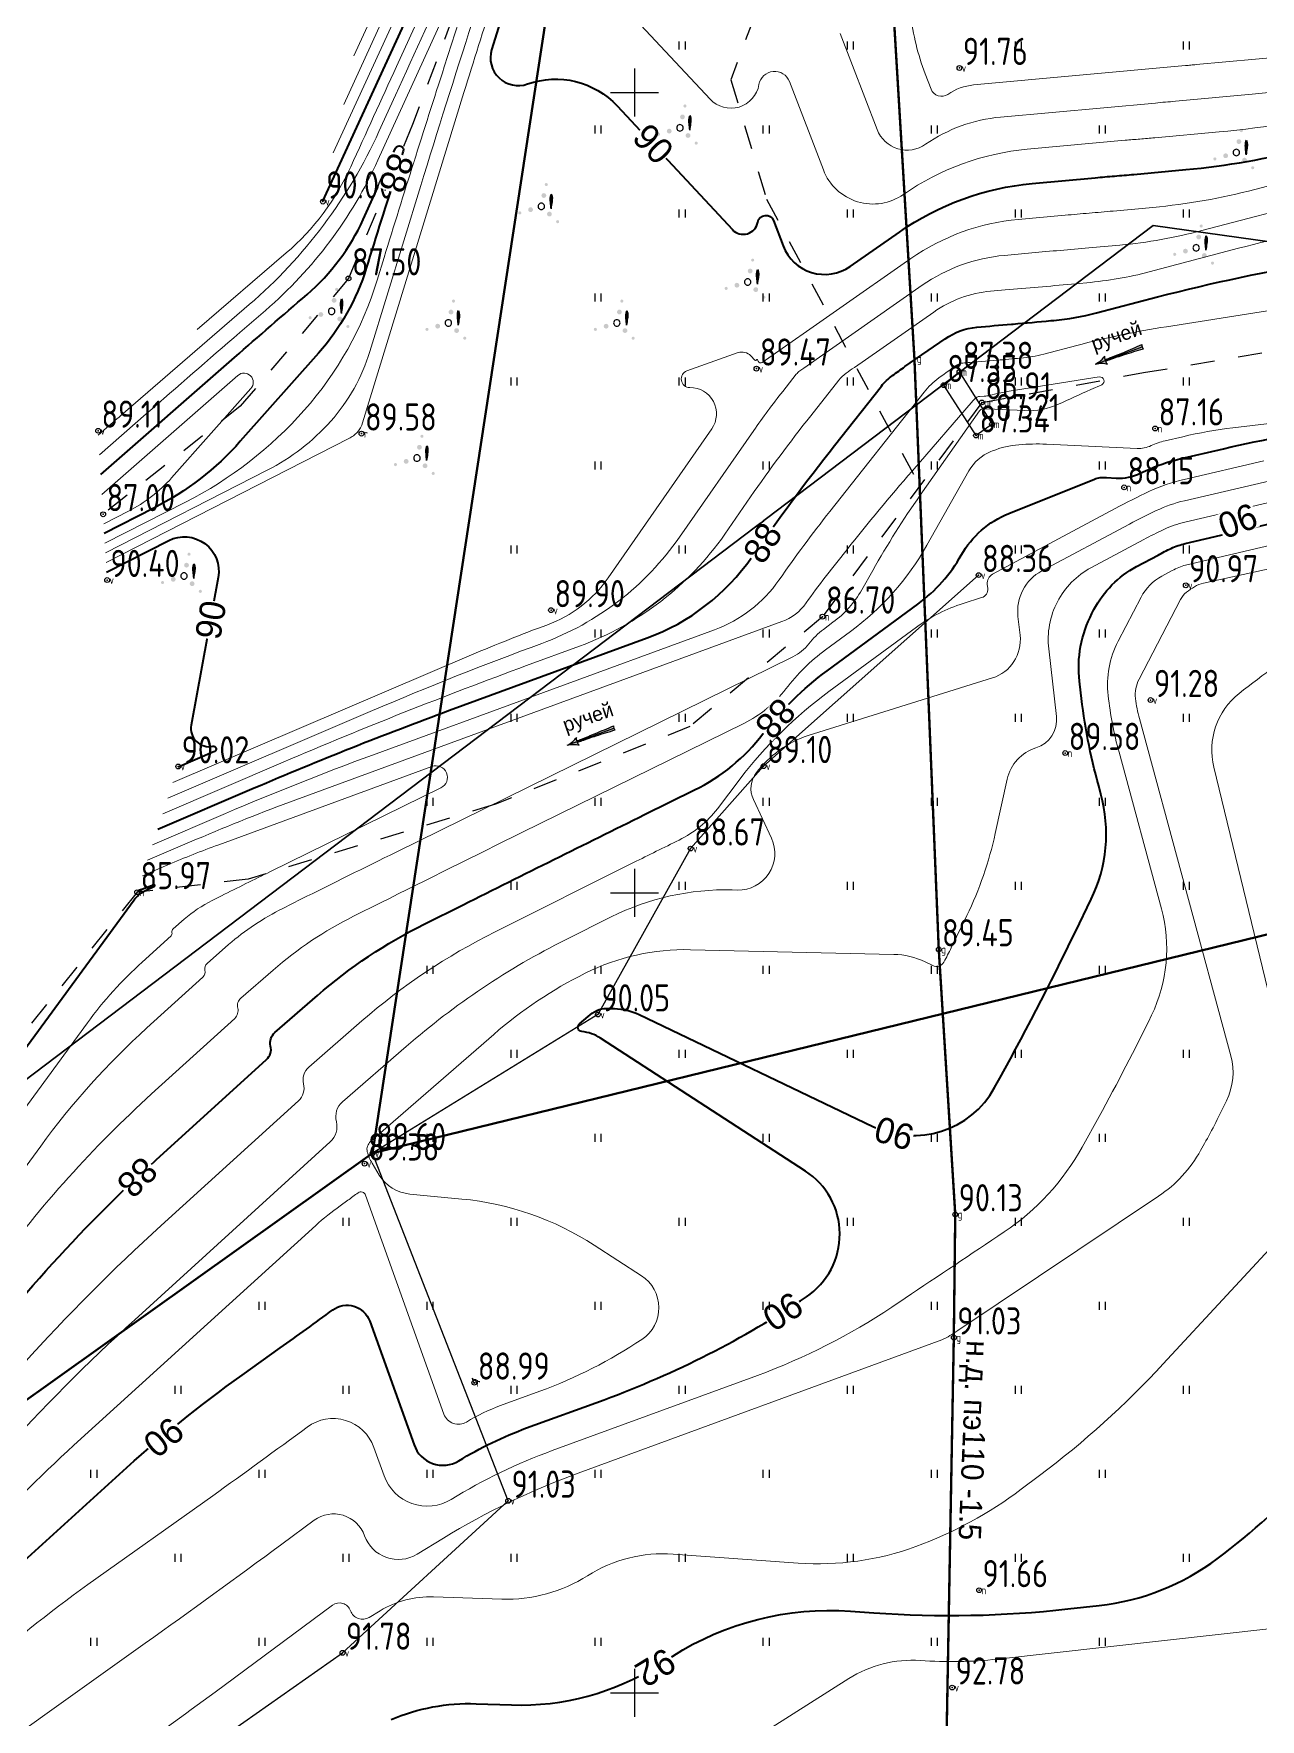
# Model space of a CAD drawing. Header units: metres. Extents: x 2284092 to 2335310, y 454860 to 483236.
# Drawn here: x 2285062.5 to 2285139.1, y 455548.3 to 455653.7 of the extents above; entities that cross this region are included whole.
import ezdxf

# ---------------------------------------------------------------- set-up
doc = ezdxf.new("R2010")
doc.units = ezdxf.units.M
doc.header["$PDMODE"] = 32
doc.header["$PDSIZE"] = 0.3
doc.linetypes.add('ЛИНИЯ_1.5-1.5', pattern=[3, 1.5, -1.5])
for name, color, linetype in [('-_линия', 7, 'Continuous'), ('0 @ 0.5', 7, 'Continuous'), ('b', 7, 'Continuous'), ('Eg.14_Ограждения', 7, 'Continuous'), ('Eg.14_Ограждения1', 7, 'Continuous'), ('INHABITED', 14, 'Continuous'), ('m', 7, 'Continuous'), ('MUNICIPAL', 14, 'Continuous'), ('P', 94, 'Continuous'), ('T', 7, 'Continuous'), ('КОД', 7, 'Continuous'), ('ТОЧКИ_линия', 7, 'Continuous')]:
    doc.layers.add(name, color=color, linetype=linetype)
doc.styles.add('pragmai.shx2', font='pragmai.shx', dxfattribs={"height": 1.6})
doc.styles.get("Standard").update_dxf_attribs({"font": 'eskdu.shx'})
doc.styles.add('БСАМ курсив малоконтрасный (Бм-431)', font='bm431.ttf')
doc.styles.add('Рубленый (Р-131)', font='p131.ttf')
doc.linetypes.add('Газопр', pattern='A,5,-1,["Г",БСАМ курсив малоконтрасный (Бм-431),S=2,R=0,X=-1,Y=-1],-1,10,-2,10,-2,5', length=36)
doc.linetypes.add('КОНТУР', pattern='A,0,-0.5,[133,ltypeshp.shx,S=0.05,R=0,X=-0.5,Y=0],-0.5', length=1)
doc.linetypes.add('ЛИНИЯ_СВЯЗИ', pattern='A,4.5,[133,ltypeshp.shx,S=0.2,R=0,X=-0.2,Y=0],1e-05,[133,ltypeshp.shx,S=0.15,R=0,X=-0.15,Y=0],1e-05,[133,ltypeshp.shx,S=0.1,R=0,X=-0.1,Y=0],1e-05,[133,ltypeshp.shx,S=0.05,R=0,X=-0.05,Y=0],4.5,-2', length=11.00003)

# ---------------------------------------------------------------- blocks, each defined once
blk = doc.blocks.new('Крест сетки')
at = {"color": 72, "linetype": 'Continuous'}
for p, q in [((0, 3), (0, -3)), ((-3, 0), (3, 0))]:
    blk.add_line(p, q, dxfattribs=at)
blk = doc.blocks.new('Штриховка Луговая растительность')
at = {"color": 3, "linetype": 'Continuous'}
for p, q in [((-0.4, 1), (-0.4, 0)), ((0.4, 0), (0.4, 1))]:
    blk.add_line(p, q, dxfattribs=at)
blk = doc.blocks.new('Направление течения')
at = {"linetype": 'Continuous'}
h = blk.add_hatch(color=0, dxfattribs=at)
edge = h.paths.add_edge_path()
edge.add_arc((-0.03, 2.33), 1.04, 241.8876, 266.7395)
edge.add_spline(control_points=[(-0.09, 1.3), (-0.09, 1.51), (-0.11, 2.34), (-0.14, 4.01), (-0.23, 5.45), (-0.28, 6.27)], knot_values=[0, 0, 0, 0, 0.625751, 2.516384, 4.981065, 4.981065, 4.981065, 4.981065], degree=3, periodic=0)
edge.add_arc((-0.05, 6.62), 0.414, 235.3367, 276.6842)
edge.add_arc((0.05, 6.62), 0.414, 263.3158, 304.6633)
edge.add_spline(control_points=[(0.28, 6.27), (0.23, 5.45), (0.14, 4.01), (0.11, 2.34), (0.09, 1.51), (0.09, 1.3)], knot_values=[0, 0, 0, 0, 2.464681, 4.355314, 4.981065, 4.981065, 4.981065, 4.981065], degree=3, periodic=0)
edge.add_arc((0.03, 2.33), 1.04, 273.2605, 298.1124)
edge.add_spline(control_points=[(0.52, 1.42), (0.39, 1.22), (0.12, 0.79), (0.04, 0.28), (0, 0)], knot_values=[0, 0, 0, 0, 0.685038, 1.525237, 1.525237, 1.525237, 1.525237], degree=3, periodic=0)
edge.add_spline(control_points=[(0, 0), (-0.04, 0.28), (-0.12, 0.79), (-0.39, 1.22), (-0.52, 1.42)], knot_values=[0, 0, 0, 0, 0.840199, 1.525237, 1.525237, 1.525237, 1.525237], degree=3, periodic=0)
at = {"color": 0, "linetype": 'Continuous'}
blk.add_line((0, 0), (0, 6.2), dxfattribs=at)
for centre, radius, start, end in [((-0.05, 6.62), 0.414, 235.3367, 276.6842), ((0.05, 6.62), 0.414, 263.3158, 304.6633), ((-0.03, 2.33), 1.04, 241.8876, 266.7395), ((0.03, 2.33), 1.04, 273.2605, 298.1124)]:
    blk.add_arc(centre, radius, start, end, dxfattribs=at)
for points in [[(-0.09, 1.3), (-0.1, 1.92), (-0.15, 3.81), (-0.28, 6.27)], [(0.09, 1.3), (0.1, 1.92), (0.15, 3.81), (0.28, 6.27)], [(0, 0), (-0.19, 0.82), (-0.52, 1.42)], [(0, 0), (0.19, 0.82), (0.52, 1.42)]]:
    blk.add_spline(points, degree=3, dxfattribs=at)
blk = doc.blocks.new('Штриховка Кустарник Колючий')
at = {"linetype": 'Continuous'}
h = blk.add_hatch(color=3, dxfattribs=at)
edge = h.paths.add_edge_path()
edge.add_arc((2.04, -1.91), 0.2, 0, 360)
edge = h.paths.add_edge_path()
edge.add_arc((0.63, 2.73), 0.2, 0, 360)
edge = h.paths.add_edge_path()
edge.add_arc((-2.68, -0.81), 0.2, 0, 360)
h = blk.add_hatch(color=3, dxfattribs=at)
edge = h.paths.add_edge_path()
edge.add_arc((0.32, 1.36), 0.3, 0, 360)
edge = h.paths.add_edge_path()
edge.add_arc((-1.34, -0.41), 0.3, 0, 360)
edge = h.paths.add_edge_path()
edge.add_arc((1.02, -0.96), 0.3, 0, 360)
h = blk.add_hatch(color=3, dxfattribs=at)
edge = h.paths.add_edge_path()
edge.add_spline(control_points=[(1.22, -0.29), (1.26, 0), (1.33, 0.52), (1.43, 1.02), (1.25, 1.71), (1.1, 1.01), (1.14, 0.52), (1.19, 0), (1.22, -0.29)], knot_values=[0, 0, 0, 0, 0.838296, 1.522181, 1.855336, 2.184891, 2.879704, 3.701437, 3.701437, 3.701437, 3.701437], degree=3, periodic=0)
at = {"color": 3, "linetype": 'Continuous', "flags": 128}
blk.add_lwpolyline([(0.4, 0), (0.39, 0.1), (0.35, 0.2), (0.28, 0.28), (0.2, 0.35), (0.1, 0.39), (0, 0.4), (-0.1, 0.39), (-0.2, 0.35), (-0.28, 0.28), (-0.35, 0.2), (-0.39, 0.1), (-0.4, 0), (-0.39, -0.1), (-0.35, -0.2), (-0.28, -0.28), (-0.2, -0.35), (-0.1, -0.39), (0, -0.4), (0.1, -0.39), (0.2, -0.35), (0.28, -0.28), (0.35, -0.2), (0.39, -0.1)], close=True, dxfattribs=at)
at = {"color": 3, "linetype": 'Continuous'}
blk.add_spline([(1.22, -0.29), (1.34, 0.54), (1.36, 1.22), (1.25, 1.54), (1.15, 1.22), (1.14, 0.53), (1.22, -0.29)], degree=3, dxfattribs=at)

msp = doc.modelspace()

# ---------------------------------------------------------------- linework, layer by layer
at = {"color": 4, "linetype": 'Газопр', "const_width": 0.15}
msp.add_lwpolyline([(2285112.37, 455770.83), (2285123.6, 455754.86), (2285111.27, 455736.41), (2285117.48, 455633.37), (2285119, 455596.46), (2285120.03, 455579.9), (2285119.94, 455572.2), (2285119.43, 455544.03), (2285098.8, 455400.62), (2285081.4, 455284.49), (2285093.94, 455130.72)], dxfattribs=at)
at = {"color": 5, "linetype": 'ЛИНИЯ_1.5-1.5'}
for points, elevation in [([(2285138.71, 455682.49), (2285119.37, 455665.71), (2285108.51, 455657.51), (2285106.01, 455650.81), (2285108.24, 455643.35), (2285117.81, 455625.42)], 92.1), ([(2285121.69, 455630.64), (2285131.78, 455632.5), (2285153.41, 455636.12), (2285185.63, 455642.26), (2285198.36, 455645.58)], 86.91), ([(2285121.69, 455630.64), (2285111.74, 455617.25), (2285103.46, 455610.39), (2285091.31, 455605.53), (2285075.86, 455600.85), (2285068.92, 455600.03)], 86.91), ([(2285068.92, 455600.03), (2285029.47, 455551.08), (2284954.95, 455504.96)], 85.97)]:
    msp.add_lwpolyline(points, dxfattribs=dict(at, elevation=elevation))
at = {"linetype": 'ЛИНИЯ_1.5-1.5', "elevation": 88.4}
msp.add_lwpolyline([(2285090.75, 455660.35), (2285086.13, 455648.01), (2285082.13, 455638.39), (2285075.37, 455630.4), (2285066.42, 455623.36)], dxfattribs=at)
at = {"linetype": 'Continuous', "elevation": 87.38}
msp.add_lwpolyline([(2285120.29, 455632.54), (2285122.33, 455629.28), (2285121.33, 455628.57), (2285119.31, 455631.72)], close=True, dxfattribs=at)
at = {"linetype": 'Continuous'}
for points, elevation in [([(2285121.49, 455619.85), (2285108.06, 455607.91), (2285103.5, 455602.76), (2285097.71, 455592.39), (2285083.63, 455583.72)], 88.36), ([(2284978.89, 455500.1), (2284999.53, 455523.73), (2285024, 455521.68), (2285042.22, 455526.41), (2285054.11, 455543.05), (2285069.42, 455543.83), (2285081.75, 455552.5), (2285092.1, 455562), (2285083.63, 455583.72)], 88.75)]:
    msp.add_lwpolyline(points, dxfattribs=dict(at, elevation=elevation))
at = {"layer": 'Eg.14_Ограждения', "color": 42, "linetype": 'Continuous', "lineweight": 15, "ltscale": 0.5, "flags": 128}
for points, elevation in [([(2285121.01, 455530.83, 0), (2285131.18, 455533.9)], 93), ([(2285137.69, 455396.96, 0), (2285133.53, 455400.65)], 93), ([(2285183.34, 455357.59, 0), (2285178.64, 455362.17)], 93), ([(2285161.37, 455354.79, 0), (2285167.02, 455348.34)], 92.5), ([(2285181.37, 455628.72, 0), (2285184.82, 455627.52)], 89.5), ([(2285184.61, 455540.72), (2285191.86, 455549.83, 0.060611), (2285193.54, 455552.54), (2285193.54, 455552.54, 0.039572), (2285194.64, 455555.55), (2285196.73, 455563.03, 0.214094), (2285196.61, 455563.85), (2285196.61, 455563.85, -0.0986), (2285196.28, 455564.67), (2285195.9, 455566.79, -0.073858), (2285195.74, 455571.94), (2285196.53, 455578.65, 0.141342), (2285196, 455581.86), (2285196, 455581.86, -0.105366), (2285195.23, 455585.09), (2285195.22, 455585.45, 0), (2285195.12, 455589.56), (2285195.06, 455591.78, -0.129831), (2285196.97, 455599.82), (2285199, 455603.61, -0.000001), (2285200.8, 455606.98)], 96.5), ([(2285200.41, 455593.05, -0.000001), (2285200.38, 455594.13)], 97), ([(2285082.47, 455652.29), (2285088.39, 455665.21, -0.560735)], 91.5), ([(2285081.83, 455649.26), (2285088.38, 455663.58, -0.560735)], 91), ([(2285066.5, 455628.6), (2285067.02, 455629.06, -0.001881), (2285068.05, 455629.95), (2285075.93, 455636.75, 0.108553), (2285084.03, 455647.57), (2285085.06, 455649.84, -0.000742), (2285088.73, 455657.89), (2285090.09, 455660.87, -0.560735), (2285091.27, 455661.01), (2285091.74, 455660.42, -0.342481), (2285091.74, 455659.8), (2285091.74, 455659.8, 0.08508), (2285091.38, 455659.12), (2285089.86, 455654.4, 0.003589), (2285086.64, 455644.19), (2285083.46, 455633.82, -0.1073), (2285081.02, 455629.47), (2285081.02, 455629.47, -0.093513), (2285077.05, 455626.4), (2285066.94, 455621.24)], 89), ([(2285072.68, 455635.19), (2285078.24, 455639.98, 0.108553), (2285082.27, 455645.37), (2285082.27, 455645.37, -0.000742), (2285085.13, 455651.64), (2285089.55, 455661.3, -0.560735), (2285091.71, 455661.56), (2285092.56, 455660.49, -0.34248), (2285092.56, 455659.36), (2285092.56, 455659.36, 0.085078), (2285091.91, 455658.11), (2285091.19, 455655.86, 0.003589), (2285089.34, 455650.01), (2285083.01, 455629.37, -0.107301), (2285082.68, 455628.79), (2285082.68, 455628.79, -0.093511), (2285082.15, 455628.38), (2285066.98, 455620.63)], 89.5), ([(2285066.58, 455627.37), (2285069.49, 455629.92, -0.001883), (2285075.33, 455635), (2285076.94, 455636.39, 0.108553), (2285083.97, 455645.78), (2285089.76, 455658.52, -0.000741), (2285090.4, 455659.92), (2285090.63, 455660.44, -0.560742), (2285090.84, 455660.46), (2285090.92, 455660.36, -0.342483), (2285090.92, 455660.25), (2285090.92, 455660.25, 0.085086), (2285090.86, 455660.13), (2285088.11, 455651.61, 0.003589), (2285084.35, 455639.69), (2285083.92, 455638.28, -0.1073), (2285079.36, 455630.15), (2285079.36, 455630.15, -0.093513), (2285071.95, 455624.41), (2285066.91, 455621.84)], 88.5), ([(2285172.53, 455656.22), (2285145.33, 455649.09, -0.041416), (2285136.51, 455647.54), (2285132.49, 455647.18, -0.002168), (2285131.57, 455647.1), (2285131.57, 455647.1, 0.002195), (2285130.65, 455647.02), (2285124.53, 455646.46, 0.130336), (2285116.8, 455643.64), (2285116.8, 455643.64, -0.48731), (2285111.79, 455645.17), (2285109.67, 455650.69, 0.761855), (2285107.77, 455650.51), (2285107.77, 455650.51, -0.620202), (2285104.71, 455649.59), (2285097.9, 455656.9, 0.075322)], 90.5), ([(2285112.85, 455653.7), (2285115.15, 455647.69, 0.48731), (2285118.18, 455646.77), (2285118.18, 455646.77, -0.130335), (2285122.85, 455648.47), (2285132.53, 455649.35, -0.002195), (2285133.16, 455649.41), (2285133.16, 455649.41, 0.002169), (2285133.79, 455649.46), (2285138.57, 455649.9, 0.041415), (2285148.63, 455651.66), (2285163.72, 455655.62, 0.096614)], 91), ([(2285117.25, 455654.89, 0.064204), (2285118.15, 455651.18), (2285118.52, 455650.22, 0.48731), (2285119.57, 455649.89), (2285119.57, 455649.89, -0.130335), (2285121.18, 455650.48), (2285134.41, 455651.69, -0.002193), (2285134.75, 455651.72), (2285134.75, 455651.72, 0.002166), (2285135.08, 455651.75), (2285140.64, 455652.26, 0.041416), (2285151.92, 455654.24)], 91.5), ([(2285070.85, 455605.91), (2285083.62, 455611.38, -0.013177), (2285094.2, 455615.58), (2285094.2, 455615.58, 0.154106), (2285102.8, 455622.22), (2285107.44, 455628.88, -0.015091), (2285109.25, 455631.33), (2285110.1, 455632.4, -0.069399), (2285110.32, 455632.61), (2285110.32, 455632.61, -0.004043), (2285110.57, 455632.79), (2285117.97, 455637.96, -0.130335), (2285123.1, 455639.83), (2285125.02, 455640.01, -0.002194), (2285126.81, 455640.16), (2285126.81, 455640.16, 0.002167), (2285128.6, 455640.32), (2285130.31, 455640.47, 0.041416), (2285135.44, 455641.38), (2285142.78, 455643.3, -0.024859), (2285162.71, 455647.48), (2285179.6, 455650.15, -0.046118), (2285188.12, 455650.71), (2285192.41, 455650.59)], 89), ([(2285070.53, 455604.94), (2285078.05, 455608.16, -0.013177), (2285093.25, 455614.19), (2285096.56, 455615.41, 0.154106), (2285105.63, 455622.4), (2285107.25, 455624.74, -0.015091), (2285111, 455629.81), (2285112.76, 455632.03, -0.069407), (2285113.21, 455632.47), (2285113.21, 455632.47, -0.004034), (2285113.73, 455632.83), (2285118.69, 455636.29, -0.130335), (2285122.24, 455637.59), (2285123.15, 455637.67, -0.002194), (2285125.22, 455637.85), (2285125.22, 455637.85, 0.002167), (2285127.3, 455638.03), (2285128.24, 455638.12, 0.041417), (2285132.15, 455638.8), (2285137.72, 455640.27, -0.024859), (2285152.88, 455643.44), (2285184.61, 455648.47, -0.046118), (2285190.11, 455648.83), (2285192.88, 455648.75)], 88.5), ([(2285071.16, 455606.88), (2285089.82, 455614.86, -0.013178), (2285094.52, 455616.73), (2285094.52, 455616.73, 0.154107), (2285098.35, 455619.68), (2285104.82, 455628.99, 0.609528), (2285103.45, 455631.57), (2285103.45, 455631.57, -0.847073), (2285103.27, 455632.61), (2285106.47, 455633.75, -0.299028), (2285107.26, 455633.55), (2285107.52, 455633.28, 0.620205), (2285107.61, 455633.31), (2285107.61, 455633.31, -0.761856), (2285107.67, 455633.31), (2285107.71, 455633.22, 0.48731), (2285107.97, 455633.14), (2285117.26, 455639.63, -0.130336), (2285123.97, 455642.08), (2285126.9, 455642.34, -0.002195), (2285128.4, 455642.47), (2285128.4, 455642.47, 0.002169), (2285129.9, 455642.6), (2285132.38, 455642.83, 0.041416), (2285138.74, 455643.95), (2285150.13, 455646.94, -0.024859)], 89.5), ([(2285171.6, 455641.45), (2285133.22, 455635.37, 0.024859), (2285127.62, 455634.2), (2285125.56, 455633.66, -0.041415), (2285124.11, 455633.41), (2285124.11, 455633.41, -0.002167), (2285122.65, 455633.28), (2285120.94, 455633.14, 0.002186), (2285120.5, 455633.1), (2285120.5, 455633.1, 0.130345), (2285120.11, 455632.96), (2285119.91, 455632.82, 0.004035), (2285119.16, 455632.28), (2285119.01, 455632.17, 0.069405), (2285118.09, 455631.29), (2285112.2, 455623.83, 0.015091), (2285109.02, 455619.54), (2285109.02, 455619.54, -0.154107), (2285104.99, 455616.43), (2285083.63, 455608.6, 0.013177), (2285074.44, 455604.95), (2285069.89, 455603)], 87.5), ([(2285040.18, 455553.15), (2285062.9, 455584.17, -0.050215), (2285069.53, 455591.55), (2285073.03, 455594.73, 0.276772), (2285073.16, 455595.16), (2285073.16, 455595.16, -0.282655), (2285073.29, 455595.58), (2285074.64, 455596.76, -0.063215), (2285078.03, 455599.02), (2285079.16, 455599.59, -0.001573), (2285085.11, 455602.54), (2285109.89, 455614.74, 0.115768), (2285110.88, 455615.55), (2285110.88, 455615.55, -0.070968), (2285111.81, 455616.46), (2285112.39, 455616.9, 0.105992), (2285114.19, 455618.93), (2285114.88, 455620.14, -0.024618), (2285117.84, 455624.84), (2285121.54, 455630.12, -0.217394), (2285121.75, 455630.24), (2285121.75, 455630.24, -0.03815), (2285122, 455630.24), (2285124.37, 455630.13, 0.118857), (2285126.48, 455630.53), (2285126.48, 455630.53, 0.001273), (2285128.49, 455631.44), (2285129.18, 455631.75, 0.872742), (2285129.03, 455632.23), (2285123.39, 455631.34, 0.024859), (2285122.56, 455631.17), (2285122.26, 455631.09, -0.041413), (2285122.05, 455631.05), (2285122.05, 455631.05, -0.002171), (2285121.83, 455631.03), (2285121.55, 455631.01, 0.129337), (2285121.33, 455630.93), (2285121.33, 455630.93, 0.065368), (2285121.14, 455630.76), (2285117.33, 455626.35, 0.011232), (2285113.27, 455621.44), (2285111.91, 455619.72, 0.01509), (2285110.72, 455618.11), (2285110.72, 455618.11, -0.154106), (2285109.2, 455616.94), (2285078.83, 455605.8, 0.013177), (2285072.64, 455603.34), (2285069.58, 455602.03)], 87), ([(2285066.72, 455624.89), (2285075.22, 455632.33, -0.938966), (2285076.03, 455631.51), (2285071.08, 455625.93, -0.093513), (2285068.38, 455623.84), (2285066.84, 455623.05)], 87.5), ([(2285059.98, 455576.48, -0.050215), (2285069.83, 455587.43), (2285075.02, 455592.15, 0.276774), (2285075.21, 455592.79), (2285075.21, 455592.79, -0.282657), (2285075.41, 455593.42), (2285077.42, 455595.17, -0.063216), (2285082.44, 455598.53), (2285084.13, 455599.37, -0.001572), (2285092.96, 455603.76), (2285106.82, 455610.58, 0.115769), (2285109.45, 455612.74), (2285109.45, 455612.74, -0.070969), (2285111.92, 455615.17), (2285113.48, 455616.32, 0.105992), (2285118.26, 455621.71), (2285120.88, 455626.36, -0.170648), (2285122.26, 455627.57), (2285122.36, 455627.61, -0.075454), (2285124.01, 455628), (2285124.01, 455628, -0.031697), (2285125.72, 455628.03), (2285131.39, 455627.76, 0.122382), (2285132.27, 455627.94), (2285132.27, 455627.94, -0.052673), (2285133.14, 455628.24), (2285134.24, 455628.5, -0.02794), (2285137.37, 455629.05), (2285156.13, 455631.28, 0.076441)], 87.5), ([(2285054.13, 455561.09, -0.050215), (2285070.42, 455579.2), (2285079, 455587, 0.276772), (2285079.32, 455588.05), (2285079.32, 455588.05, -0.282655), (2285079.65, 455589.1), (2285082.96, 455591.99, -0.063216), (2285091.28, 455597.55), (2285099.93, 455601.88, -0.001573), (2285102.78, 455603.29), (2285102.78, 455603.29, 0.11577), (2285105.17, 455605.25), (2285106.59, 455607.12, -0.07097), (2285112.14, 455612.57), (2285117.6, 455616.59, -0.083098), (2285120.53, 455618.08), (2285121.68, 455618.44, 0.359784), (2285122.06, 455619.02), (2285122.03, 455619.28, -0.149562), (2285122.1, 455619.64), (2285122.1, 455619.64, -0.151016), (2285122.36, 455619.9), (2285130.03, 455624.01, -0.012752), (2285132.13, 455625.07), (2285132.13, 455625.07, -0.052676), (2285134.33, 455625.83), (2285139.31, 455627, -0.02794)], 88.5), ([(2285058.76, 455551.05, -0.029702), (2285065.85, 455556.76), (2285073.65, 455562.32, 0.004309), (2285079.55, 455566.61), (2285079.55, 455566.61, -0.502938), (2285083.71, 455565.34), (2285084.35, 455563.57, 0.475745), (2285088.54, 455562.09), (2285088.54, 455562.09, -0.049399), (2285094.86, 455565.14), (2285107.68, 455569.84, 0.059732), (2285116.06, 455574.1), (2285116.91, 455574.67, -0.000106), (2285123.08, 455578.8), (2285123.08, 455578.8, 0.119624), (2285127.96, 455584.11), (2285129.01, 455586.01, 0.013615), (2285132.29, 455592.34), (2285132.29, 455592.34, 0.180826), (2285132.91, 455599), (2285130.26, 455608.78, -0.037753), (2285129.58, 455612.32), (2285129.58, 455612.32, -0.149562), (2285130.21, 455615.72), (2285131.64, 455618.47, -0.151016), (2285132.93, 455619.78), (2285133.58, 455620.13, -0.012752), (2285133.99, 455620.33), (2285133.99, 455620.33, -0.052677), (2285134.41, 455620.48), (2285163.28, 455627.24, -0.02794)], 90.5), ([(2285052.76, 455555.51, -0.050215), (2285068.77, 455573.31), (2285080.99, 455584.43, 0.276773), (2285081.37, 455585.69), (2285081.37, 455585.69, -0.282655), (2285081.76, 455586.94), (2285085.74, 455590.4, -0.063216), (2285095.69, 455597.06), (2285098.54, 455598.49, -0.122361), (2285106.1, 455600.18), (2285106.43, 455600.17, 0.555458), (2285108.55, 455603.4), (2285107.42, 455605.82, -0.278464), (2285107.61, 455607.51), (2285107.61, 455607.51, -0.07097), (2285109.01, 455608.88), (2285109.04, 455608.9, -0.083099), (2285110.84, 455609.82), (2285122.35, 455613.42, 0.359784), (2285124.08, 455616.09), (2285123.95, 455617.26, -0.149561), (2285124.25, 455618.91), (2285124.25, 455618.91, -0.151017), (2285125.43, 455620.11), (2285130.92, 455623.04, -0.012751), (2285132.59, 455623.88), (2285132.59, 455623.88, -0.052678), (2285134.35, 455624.5), (2285141.85, 455626.25, -0.02794)], 89), ([(2285053.11, 455552.28, -0.050215), (2285064.98, 455565.47), (2285080.08, 455579.21, -0.029701), (2285081.61, 455580.44), (2285082.08, 455580.78, 0.004306), (2285082.73, 455581.25), (2285082.73, 455581.25, -0.502935), (2285083.19, 455581.11), (2285088.09, 455567.42, 0.475745), (2285089.5, 455566.92), (2285089.5, 455566.92, -0.0494), (2285091.63, 455567.95), (2285094.08, 455568.85, 0.059732), (2285100.46, 455572.09), (2285100.46, 455572.09, 0.538629), (2285100.43, 455576.06), (2285097.48, 455577.97, 0.120478), (2285089.2, 455580.86), (2285085.96, 455581.17, -0.235668), (2285084.05, 455582.36), (2285083.61, 455583.09, -0.075636), (2285083.3, 455583.81), (2285083.3, 455583.81, -0.282653), (2285083.51, 455584.45), (2285091.2, 455591.15, -0.063216), (2285096.92, 455594.97), (2285096.92, 455594.97, -0.122362), (2285103.49, 455596.44), (2285116.19, 455596.15, -0.10628), (2285118.15, 455595.68), (2285118.62, 455595.45, 0.397277), (2285119.32, 455595.67), (2285119.32, 455595.67, 0.013615), (2285119.78, 455596.56), (2285120.75, 455598.57, 0.058296), (2285122.53, 455603.7), (2285123.28, 455607.1, -0.268634), (2285125.07, 455609.05), (2285125.07, 455609.05, 0.359785), (2285126.35, 455611.02), (2285125.87, 455615.24, -0.149562), (2285126.41, 455618.18), (2285126.41, 455618.18, -0.151015), (2285128.51, 455620.31), (2285131.81, 455622.07, -0.012751), (2285133.06, 455622.7), (2285133.06, 455622.7, -0.052678), (2285134.37, 455623.16), (2285144.71, 455625.58, -0.02794)], 89.5), ([(2285160.98, 455624.91), (2285135.53, 455619.34, 0.080156), (2285134.97, 455619.12), (2285134.97, 455619.12, 0.034538), (2285134.47, 455618.78), (2285134.47, 455618.78, 0.104785), (2285134.1, 455618.32), (2285131.51, 455613.35, 0.149562), (2285131.29, 455612.14), (2285131.29, 455612.14, 0.037753), (2285131.53, 455610.88), (2285137.24, 455589.81, -0.180825), (2285136.98, 455587), (2285136.98, 455587, -0.013617), (2285135.6, 455584.32), (2285135.36, 455583.89, -0.119623), (2285132.73, 455581.04), (2285120.19, 455572.65, 0.000106), (2285119.7, 455572.32), (2285119.7, 455572.32, -0.059732), (2285119.19, 455572.06), (2285096.48, 455563.73, 0.049399), (2285088.06, 455559.67), (2285086.41, 455558.66, -0.475745), (2285083.13, 455559.82), (2285083.13, 455559.82, 0.502939), (2285079.98, 455560.78), (2285077.96, 455559.29, -0.004309), (2285069.43, 455553.1), (2285056.2, 455543.67, 0.14439)], 91), ([(2285142.5, 455615.73, 0.034538), (2285137.76, 455612.45), (2285137.76, 455612.45, 0.291652), (2285136.18, 455607.84), (2285141.4, 455586.28, 0.062568)], 91.5), ([(2285038.31, 455554.3), (2285065.82, 455591.87, -0.050215), (2285069.24, 455595.67), (2285071.04, 455597.3, 0.276771), (2285071.1, 455597.52), (2285071.1, 455597.52, -0.282653), (2285071.17, 455597.74), (2285071.87, 455598.35, -0.063217), (2285073.61, 455599.51), (2285074.19, 455599.81, -0.001572), (2285077.25, 455601.32), (2285087.9, 455606.56, 0.948417), (2285087.34, 455607.89), (2285074.02, 455603, 0.013177), (2285070.84, 455601.74), (2285069.26, 455601.06)], 86.5), ([(2285140.97, 455579.15), (2285133.02, 455570.55, -0.045236), (2285125.3, 455563.58), (2285124.15, 455562.72, -0.073503), (2285117.56, 455559.14), (2285117.56, 455559.14, -0.105855), (2285110.21, 455558.11), (2285102.41, 455558.67, 0.160565), (2285097.06, 455557.32), (2285097.06, 455557.32, -0.150837), (2285091.7, 455555.86), (2285087.43, 455556, 0.14659), (2285084.11, 455555.13), (2285083.42, 455554.71, -0.475745), (2285082.25, 455555.13), (2285082.25, 455555.13, 0.502938), (2285081.12, 455555.47), (2285073.79, 455550.05, -0.004309), (2285067.84, 455545.73)], 91.5), ([(2285146.69, 455554.8), (2285122.67, 455552.11, -0.045725), (2285117.84, 455552.02), (2285117.84, 455552.02, 0.160565), (2285113.38, 455550.89), (2285100.09, 455542.46, 0.17773)], 92.5)]:
    msp.add_lwpolyline(points, format="xyb", dxfattribs=dict(at, elevation=elevation))
at = {"layer": 'Eg.14_Ограждения', "color": 42, "linetype": 'Continuous', "lineweight": 40, "ltscale": 0.5, "flags": 128}
for points, elevation in [([(2285149.03, 455344.01, 0), (2285143.48, 455347.36)], 92), ([(2285173.89, 455628.54, 0), (2285177.8, 455627.17)], 90), ([(2284765.29, 455326.01, -0.000001), (2284763.78, 455328.74)], 86), ([(2285080.53, 455643.21), (2285089.01, 455661.73, -0.560735)], 90), ([(2285092.04, 455655.83), (2285091.07, 455652.68, 0.61662), (2285093.31, 455650.54), (2285093.31, 455650.54, -0.299026), (2285098.91, 455649.17), (2285106.11, 455641.44, 0.620202), (2285107.69, 455641.91), (2285107.69, 455641.91, -0.761855), (2285108.67, 455642), (2285109.28, 455640.42, 0.48731), (2285113.46, 455639.14), (2285116.55, 455641.29, -0.130336), (2285124.84, 455644.32), (2285128.78, 455644.68, -0.002192), (2285129.98, 455644.79), (2285129.98, 455644.79, 0.002166), (2285131.19, 455644.89), (2285134.44, 455645.19, 0.041416), (2285142.03, 455646.52), (2285162.9, 455651.99, -0.024859), (2285172.14, 455653.93)], 90), ([(2285066.65, 455626.13), (2285075.01, 455633.45, -0.001883), (2285079.54, 455637.39), (2285079.54, 455637.39, 0.108553), (2285083.05, 455642.08), (2285085.07, 455646.53, -0.944521), (2285085.55, 455646.34), (2285085.12, 455645, 0.003589), (2285083.24, 455639.04), (2285083.24, 455639.04, -0.1073), (2285080.25, 455633.72), (2285075.37, 455628.21, -0.093512), (2285069.97, 455624.03), (2285066.87, 455622.44)], 88), ([(2285070.21, 455603.97), (2285076.24, 455606.55, -0.013177), (2285088.44, 455611.4), (2285100.78, 455615.92, 0.154106), (2285107.32, 455620.97), (2285107.32, 455620.97, -0.015091), (2285112.48, 455627.94), (2285115.42, 455631.66, -0.069403), (2285116.11, 455632.32), (2285116.11, 455632.32, -0.004038), (2285116.89, 455632.88), (2285119.4, 455634.62, -0.130336), (2285121.37, 455635.34), (2285121.37, 455635.34, -0.002194), (2285123.54, 455635.53), (2285123.64, 455635.54, 0.002168), (2285126.01, 455635.75), (2285126.18, 455635.76, 0.041416), (2285128.85, 455636.23), (2285132.67, 455637.23, -0.024859), (2285143.05, 455639.41), (2285189.63, 455646.79, -0.046118), (2285192.1, 455646.95), (2285193.35, 455646.91)], 88), ([(2285057.06, 455568.78, -0.050215), (2285070.12, 455583.31), (2285077.01, 455589.58, 0.276771), (2285077.26, 455590.42), (2285077.26, 455590.42, -0.282653), (2285077.53, 455591.26), (2285080.19, 455593.58, -0.063216), (2285086.86, 455598.04), (2285089.29, 455599.25, -0.001573), (2285100.62, 455604.88), (2285103.75, 455606.42, 0.11577), (2285108.02, 455609.93), (2285108.02, 455609.93, -0.07097), (2285112.03, 455613.87), (2285117.7, 455618.04, 0.105992), (2285120.41, 455621.1), (2285120.41, 455621.1, -0.170647), (2285123.37, 455623.7), (2285128.72, 455625.85, -0.075455), (2285129.09, 455625.94), (2285129.09, 455625.94, -0.031697), (2285129.48, 455625.94), (2285130.08, 455625.91, 0.122386), (2285131.59, 455626.21), (2285131.91, 455626.36, -0.052676), (2285134.05, 455627.11), (2285136.78, 455627.75, -0.02794), (2285144.53, 455629.11)], 88), ([(2285061.18, 455557.63), (2285067.82, 455563.67, -0.029703), (2285075.49, 455569.86), (2285077.86, 455571.55, 0.00431), (2285081.14, 455573.93), (2285081.14, 455573.93, -0.502939), (2285083.45, 455573.23), (2285086.22, 455565.5, 0.475745), (2285089.02, 455564.5), (2285089.02, 455564.5, -0.0494), (2285093.25, 455566.55), (2285098.09, 455568.32, 0.059732), (2285110.73, 455574.75), (2285110.73, 455574.75, 0.538629), (2285110.67, 455582.61), (2285097.86, 455590.92, 0.120479), (2285096.7, 455591.32), (2285096.7, 455591.32, -0.658609), (2285096.55, 455591.8), (2285097.1, 455592.27, -0.06322), (2285097.64, 455592.63), (2285097.64, 455592.63, -0.122359), (2285098.25, 455592.77), (2285098.74, 455592.76, -0.10628), (2285100.28, 455592.39), (2285114.89, 455585.39, 0.397275), (2285122.49, 455587.82), (2285122.49, 455587.82, 0.013616), (2285127.54, 455597.56), (2285128.52, 455599.59, 0.180825), (2285129.13, 455606.15), (2285128.99, 455606.67, -0.037753), (2285127.87, 455612.5), (2285127.79, 455613.22, -0.149562), (2285128.57, 455617.45), (2285128.69, 455617.69, -0.151016), (2285131.36, 455620.38), (2285132.7, 455621.1, -0.012751), (2285133.52, 455621.52), (2285133.52, 455621.52, -0.052678), (2285134.39, 455621.82), (2285154, 455626.41, -0.02794)], 90), ([(2285067.02, 455620.03), (2285070.9, 455622.01, -0.62154), (2285073.99, 455619.7), (2285072.3, 455610.48, 0.531967), (2285073.66, 455609.15), (2285073.66, 455609.15, -0.904378), (2285073.76, 455608.83), (2285071.48, 455607.85)], 90), ([(2285034.61, 455552.95), (2285068.74, 455599.56, -0.050216), (2285068.94, 455599.78), (2285069.04, 455599.88, 0.276737), (2285069.05, 455599.89), (2285069.05, 455599.89, -0.282634), (2285069.05, 455599.9), (2285069.09, 455599.94, -0.0632), (2285069.19, 455600), (2285069.23, 455600.02, -0.001574), (2285069.4, 455600.11), (2285070.01, 455600.41, 0.948414), (2285069.98, 455600.49), (2285069.22, 455600.21, 0.013183), (2285069.03, 455600.13), (2285068.94, 455600.09)], 86), ([(2285084.79, 455548.33, -0.109306), (2285090.1, 455549.32), (2285092.31, 455549.24, 0.150837), (2285101.49, 455551.74), (2285102.38, 455552.3, -0.160565), (2285113.48, 455555.1), (2285114.94, 455555, 0.045725), (2285127.06, 455555.24), (2285129.03, 455555.46, 0.133933), (2285136.4, 455558.38), (2285136.4, 455558.38, 0.045236), (2285142.47, 455563.86)], 92)]:
    msp.add_lwpolyline(points, format="xyb", dxfattribs=dict(at, elevation=elevation))
at = {"layer": 'Eg.14_Ограждения', "color": 42, "linetype": 'Continuous', "lineweight": 15, "ltscale": 0.5, "elevation": 90.5, "flags": 128}
msp.add_lwpolyline([(2285088.47, 455662.16), (2285081.18, 455646.23)], dxfattribs=at)
at = {"layer": 'Eg.14_Ограждения', "color": 42, "linetype": 'Continuous', "lineweight": 15, "ltscale": 0.5, "elevation": 89, "flags": 128}
msp.add_lwpolyline([(2285090.13, 455569.54, 0.120463), (2285089.98, 455569.59), (2285089.96, 455569.59, -0.235651), (2285089.86, 455569.66), (2285089.86, 455569.66, 0.901986), (2285089.85, 455569.65), (2285089.96, 455569.35, 0.475706), (2285089.98, 455569.34), (2285089.98, 455569.34, -0.049358), (2285090.02, 455569.36), (2285090.06, 455569.37, 0.059714), (2285090.18, 455569.43), (2285090.18, 455569.43, 0.538639), (2285090.18, 455569.51)], format="xyb", close=True, dxfattribs=at)
at = {"layer": 'm', "color": 104, "true_color": 0x0f9115}
for p in [(2285119.31, 455631.72, 87.35), (2285120.29, 455632.54, 87.38), (2285121.33, 455628.57, 87.34), (2285122.33, 455629.28, 87.21)]:
    msp.add_point(p, dxfattribs=at)
at = {"layer": 'P'}
for p in [(2285120.29, 455651.54, 91.76), (2285080.53, 455643.19, 90), (2285082.13, 455638.39, 87.5), (2285107.61, 455632.75, 89.47), (2285119.31, 455631.72, 87.35), (2285120.29, 455632.54, 87.38), (2285121.69, 455630.64, 86.91), (2285066.49, 455628.87, 89.11), (2285082.94, 455628.69, 89.58), (2285121.33, 455628.57, 87.34), (2285122.33, 455629.28, 87.21), (2285132.52, 455629.01, 87.16), (2285130.58, 455625.33, 88.15), (2285066.8, 455623.65, 87), (2285067.05, 455619.54, 90.4), (2285121.49, 455619.85, 88.36), (2285134.43, 455619.21, 90.97), (2285094.78, 455617.66, 89.9), (2285111.74, 455617.25, 86.7), (2285132.23, 455612.04, 91.28), (2285126.9, 455608.73, 89.58), (2285071.49, 455607.89, 90.02), (2285108.06, 455607.91, 89.1), (2285103.5, 455602.76, 88.67), (2285068.92, 455600.03, 85.97), (2285119, 455596.46, 89.45), (2285097.71, 455592.39, 90.05), (2285083.63, 455583.72, 89.6), (2285083.13, 455583.07, 89.38), (2285120.03, 455579.9, 90.13), (2285119.94, 455572.2, 91.03), (2285089.99, 455569.38, 88.99), (2285092.1, 455562, 91.03), (2285121.52, 455556.41, 91.66), (2285081.75, 455552.5, 91.78), (2285119.84, 455550.33, 92.78)]:
    msp.add_point(p, dxfattribs=at)
at = {"layer": 'ТОЧКИ_линия'}
msp.add_lwpolyline([(2285199.13, 455611.98), (2285083.63, 455583.72), (2285095.21, 455659.51), (2285083.85, 455690.39), (2285068.15, 455703.95), (2285089.37, 455722.71), (2285119.86, 455755.4), (2285144.51, 455730.39), (2285151.63, 455731.19), (2285193.17, 455688.68), (2285199.13, 455611.98)], close=True, dxfattribs=at)

# ---------------------------------------------------------------- block references
at = {"layer": '0 @ 0.5', "linetype": 'Continuous', "xscale": 0.5, "yscale": 0.5, "zscale": 0.5}
for p in [(2285102.97, 455652.69), (2285113.47, 455652.69), (2285123.97, 455652.69), (2285134.47, 455652.69), (2285097.72, 455647.44), (2285108.22, 455647.44), (2285118.72, 455647.44), (2285129.22, 455647.44), (2285102.97, 455642.19), (2285113.47, 455642.19), (2285123.97, 455642.19), (2285134.47, 455642.19), (2285097.72, 455636.94), (2285108.22, 455636.94), (2285118.72, 455636.94), (2285129.22, 455636.94), (2285092.47, 455631.69), (2285102.97, 455631.69), (2285113.47, 455631.69), (2285123.97, 455631.69), (2285134.47, 455631.69), (2285097.72, 455626.44), (2285108.22, 455626.44), (2285118.72, 455626.44), (2285129.22, 455626.44), (2285092.47, 455621.19), (2285102.97, 455621.19), (2285113.47, 455621.19), (2285123.97, 455621.19), (2285134.47, 455621.19), (2285097.72, 455615.94), (2285108.22, 455615.94), (2285118.72, 455615.94), (2285129.22, 455615.94), (2285092.47, 455610.69), (2285102.97, 455610.69), (2285113.47, 455610.69), (2285123.97, 455610.69), (2285134.47, 455610.69), (2285087.22, 455605.44), (2285097.72, 455605.44), (2285108.22, 455605.44), (2285118.72, 455605.44), (2285129.22, 455605.44), (2285092.47, 455600.19), (2285102.97, 455600.19), (2285113.47, 455600.19), (2285123.97, 455600.19), (2285134.47, 455600.19), (2285087.22, 455594.94), (2285097.72, 455594.94), (2285108.22, 455594.94), (2285118.72, 455594.94), (2285129.22, 455594.94), (2285092.47, 455589.69), (2285102.97, 455589.69), (2285113.47, 455589.69), (2285123.97, 455589.69), (2285134.47, 455589.69), (2285087.22, 455584.44), (2285097.72, 455584.44), (2285108.22, 455584.44), (2285118.72, 455584.44), (2285129.22, 455584.44), (2285081.97, 455579.19), (2285092.47, 455579.19), (2285102.97, 455579.19), (2285113.47, 455579.19), (2285123.97, 455579.19), (2285134.47, 455579.19), (2285076.72, 455573.94), (2285087.22, 455573.94), (2285097.72, 455573.94), (2285118.72, 455573.94), (2285129.22, 455573.94), (2285071.47, 455568.69), (2285081.97, 455568.69), (2285092.47, 455568.69), (2285102.97, 455568.69), (2285113.47, 455568.69), (2285123.97, 455568.69), (2285134.47, 455568.69), (2285066.22, 455563.44), (2285076.72, 455563.44), (2285087.22, 455563.44), (2285097.72, 455563.44), (2285108.22, 455563.44), (2285118.72, 455563.44), (2285129.22, 455563.44), (2285071.47, 455558.19), (2285081.97, 455558.19), (2285092.47, 455558.19), (2285102.97, 455558.19), (2285113.47, 455558.19), (2285123.97, 455558.19), (2285134.47, 455558.19), (2285066.22, 455552.94), (2285076.72, 455552.94), (2285087.22, 455552.94), (2285097.72, 455552.94), (2285108.22, 455552.94), (2285118.72, 455552.94), (2285129.22, 455552.94)]:
    msp.add_blockref('Штриховка Луговая растительность', p, dxfattribs=at)
at = {"layer": '0 @ 0.5', "linetype": 'КОНТУР', "xscale": 0.5, "yscale": 0.5, "zscale": 0.5}
for p in [(2285137.59, 455646.26), (2285094.17, 455642.89), (2285135.08, 455640.3), (2285107.06, 455638.17), (2285081.07, 455636.34), (2285088.37, 455635.61), (2285098.89, 455635.61), (2285086.4, 455627.16)]:
    msp.add_blockref('Штриховка Кустарник Колючий', p, dxfattribs=at)
at = {"layer": '0 @ 0.5', "linetype": 'Continuous', "xscale": 0.4999999999999997, "yscale": 0.4999999999999997, "zscale": 0.4999999999999997, "rotation": 290.2295567848411}
for p in [(2285128.79, 455633.04), (2285095.79, 455609.22)]:
    msp.add_blockref('Направление течения', p, dxfattribs=at)
at = {"layer": '0 @ 0.5', "linetype": 'ЛИНИЯ_1.5-1.5', "xscale": 0.5, "yscale": 0.5, "zscale": 0.5}
msp.add_blockref('Крест сетки', (2285100, 455600), dxfattribs=at)

# ---------------------------------------------------------------- texts
at = {"linetype": 'ЛИНИЯ_СВЯЗИ', "style": 'Рубленый (Р-131)'}
for p in [(2285128.71, 455633.84, 89.52), (2285095.7, 455610.02, 89.52)]:
    msp.add_text('ручей', height=0.9, rotation=19.1382, dxfattribs=at).set_placement(p)
at = {"linetype": 'Continuous', "style": 'Рубленый (Р-131)'}
msp.add_text('н.д. пэ110 -1.5', height=1.397, rotation=267.6249, dxfattribs=at).set_placement((2285120.75, 455572.05, 91.5))
at = {"layer": 'T'}
for s, p in [('91.76', (2285120.51, 455651.73, 91.76)), ('90.00', (2285080.74, 455643.38, 90)), ('87.50', (2285082.35, 455638.58, 87.5)), ('89.47', (2285107.83, 455632.94, 89.47)), ('87.38', (2285120.51, 455632.73, 87.38)), ('87.35', (2285119.53, 455631.91, 87.35)), ('86.91', (2285121.91, 455630.83, 86.91)), ('89.11', (2285066.7, 455629.06, 89.11)), ('87.21', (2285122.55, 455629.47, 87.21)), ('87.16', (2285132.74, 455629.2, 87.16)), ('89.58', (2285083.16, 455628.88, 89.58)), ('87.34', (2285121.55, 455628.76, 87.34)), ('88.15', (2285130.8, 455625.52, 88.15)), ('87.00', (2285067.02, 455623.84, 87)), ('90.40', (2285067.26, 455619.73, 90.4)), ('88.36', (2285121.71, 455620.04, 88.36)), ('90.97', (2285134.64, 455619.4, 90.97)), ('89.90', (2285095, 455617.84, 89.9)), ('86.70', (2285111.96, 455617.44, 86.7)), ('91.28', (2285132.45, 455612.23, 91.28)), ('90.02', (2285071.71, 455608.08, 90.02)), ('89.10', (2285108.28, 455608.1, 89.1)), ('89.58', (2285127.12, 455608.92, 89.58)), ('88.67', (2285103.72, 455602.95, 88.67)), ('85.97', (2285069.14, 455600.22, 85.97)), ('89.45', (2285119.21, 455596.65, 89.45)), ('90.05', (2285097.93, 455592.58, 90.05)), ('89.60', (2285083.85, 455583.91, 89.6)), ('89.38', (2285083.35, 455583.26, 89.38)), ('90.13', (2285120.25, 455580.09, 90.13)), ('91.03', (2285120.16, 455572.39, 91.03)), ('88.99', (2285090.21, 455569.57, 88.99)), ('91.03', (2285092.32, 455562.19, 91.03)), ('91.66', (2285121.74, 455556.6, 91.66)), ('91.78', (2285081.97, 455552.69, 91.78)), ('92.78', (2285120.06, 455550.52, 92.78))]:
    msp.add_text(s, height=1.7, dxfattribs=at).set_placement(p)
at = {"layer": 'КОД'}
for s, p in [('v', (2285120.44, 455651.29, 91.76)), ('v', (2285120.44, 455651.29, 91.76)), ('v', (2285080.68, 455642.94, 90)), ('v', (2285080.68, 455642.94, 90)), ('v', (2285107.76, 455632.5, 89.47)), ('v', (2285107.76, 455632.5, 89.47)), ('g', (2285117.63, 455633.12, 87.32)), ('g', (2285117.63, 455633.12, 87.32)), ('m', (2285119.41, 455631.47, 87.35)), ('m', (2285119.41, 455631.47, 87.35)), ('m', (2285120.39, 455632.29, 87.38)), ('m', (2285120.39, 455632.29, 87.38)), ('ur', (2285121.84, 455630.39, 86.91)), ('ur', (2285121.84, 455630.39, 86.91)), ('v', (2285066.64, 455628.62, 89.11)), ('v', (2285066.64, 455628.62, 89.11)), ('r', (2285083.09, 455628.44, 89.58)), ('r', (2285083.09, 455628.44, 89.58)), ('m', (2285121.43, 455628.32, 87.34)), ('m', (2285121.43, 455628.32, 87.34)), ('m', (2285122.43, 455629.03, 87.21)), ('m', (2285122.43, 455629.03, 87.21)), ('n', (2285132.67, 455628.76, 87.16)), ('n', (2285132.67, 455628.76, 87.16)), ('n', (2285130.73, 455625.08, 88.15)), ('n', (2285130.73, 455625.08, 88.15)), ('v', (2285067.2, 455619.29, 90.4)), ('v', (2285067.2, 455619.29, 90.4)), ('v', (2285121.64, 455619.6, 88.36)), ('v', (2285121.64, 455619.6, 88.36)), ('v', (2285134.58, 455618.96, 90.97)), ('v', (2285134.58, 455618.96, 90.97)), ('v', (2285094.93, 455617.4, 89.9)), ('v', (2285094.93, 455617.4, 89.9)), ('n', (2285111.89, 455617, 86.7)), ('n', (2285111.89, 455617, 86.7)), ('v', (2285132.38, 455611.79, 91.28)), ('v', (2285132.38, 455611.79, 91.28)), ('n', (2285127.05, 455608.48, 89.58)), ('n', (2285127.05, 455608.48, 89.58)), ('v', (2285071.64, 455607.64, 90.02)), ('v', (2285071.64, 455607.64, 90.02)), ('v', (2285108.21, 455607.66, 89.1)), ('v', (2285108.21, 455607.66, 89.1)), ('v', (2285103.65, 455602.51, 88.67)), ('v', (2285103.65, 455602.51, 88.67)), ('n', (2285069.07, 455599.78, 85.97)), ('n', (2285069.07, 455599.78, 85.97)), ('g', (2285119.15, 455596.21, 89.45)), ('g', (2285119.15, 455596.21, 89.45)), ('v', (2285097.86, 455592.14, 90.05)), ('v', (2285097.86, 455592.14, 90.05)), ('v', (2285083.78, 455583.47, 89.6)), ('v', (2285083.78, 455583.47, 89.6)), ('v', (2285083.28, 455582.82, 89.38)), ('v', (2285083.28, 455582.82, 89.38)), ('g', (2285120.18, 455579.65, 90.13)), ('g', (2285120.18, 455579.65, 90.13)), ('g', (2285120.09, 455571.95, 91.03)), ('g', (2285120.09, 455571.95, 91.03)), ('r', (2285090.14, 455569.13, 88.99)), ('r', (2285090.14, 455569.13, 88.99)), ('v', (2285092.25, 455561.75, 91.03)), ('v', (2285092.25, 455561.75, 91.03)), ('n', (2285121.67, 455556.16, 91.66)), ('n', (2285121.67, 455556.16, 91.66)), ('v', (2285081.9, 455552.25, 91.78)), ('v', (2285081.9, 455552.25, 91.78)), ('v', (2285119.99, 455550.08, 92.78)), ('v', (2285119.99, 455550.08, 92.78))]:
    msp.add_text(s, height=0.5, dxfattribs=at).set_placement(p)

# ---------------------------------------------------------------- next in the draw order: texts
at = {"layer": 'Eg.14_Ограждения1', "color": 42, "char_height": 1.6, "attachment_point": 5, "style": 'pragmai.shx2', "bg_fill": 3, "box_fill_scale": 1, "bg_fill_color": 1, "bg_fill_transparency": 0}
for s, insert, rotation in [('90', (2285101.16, 455646.79), 313.442), ('88', (2285085.11, 455644.97), 252.0777), ('90', (2285137.67, 455623.25), 200.2512), ('88', (2285108, 455621.86), 57.725), ('90', (2285073.53, 455617.05), 80.1183), ('88', (2285108.79, 455610.89), 227.8467), ('90', (2285116.22, 455584.98), 163.5535), ('88', (2285068.93, 455582.22), 224.5821), ('90', (2285109.25, 455573.84), 212.9194), ('90', (2285070.57, 455565.98), 219.3466), ('92', (2285101.3, 455551.59), 211.0803)]:
    msp.add_mtext(s, dxfattribs=dict(at, insert=insert, rotation=rotation))

# ---------------------------------------------------------------- next in the draw order: linework, layer by layer
at = {"layer": '-_линия', "color": 1, "lineweight": 100}
msp.add_lwpolyline([(2284999.53, 455523.73), (2285083.63, 455583.72), (2285095.21, 455659.51), (2285083.85, 455690.39), (2285068.15, 455703.95), (2285089.37, 455722.71), (2285119.86, 455755.4), (2285144.51, 455730.39), (2285151.63, 455731.19), (2285189.27, 455692.18), (2285193.17, 455688.68), (2285199.13, 455611.98), (2285206.76, 455609.35), (2285234.69, 455599.1), (2285257.24, 455595.84), (2285294.1, 455602.21), (2285318.19, 455614.05), (2285343.14, 455625.79), (2285418.47, 455642.74), (2285414.14, 455612.35), (2285496.79, 455564.06), (2285496.79, 455564.06), (2285271.53, 455467.58)], dxfattribs=at)
at = {"layer": '-_линия', "color": 1, "lineweight": 70}
msp.add_lwpolyline([(2285199.13, 455611.98), (2285083.63, 455583.72), (2285095.21, 455659.51), (2285083.85, 455690.39), (2285068.15, 455703.95), (2285089.37, 455722.71), (2285119.86, 455755.4), (2285144.51, 455730.39), (2285151.63, 455731.19), (2285193.17, 455688.68), (2285199.13, 455611.98)], close=True, dxfattribs=at)
at = {"layer": 'b', "linetype": 'Continuous'}
msp.add_lwpolyline([(2284400.46, 455452.39), (2284362.59, 455424.7), (2284292.45, 455322.69), (2284378.23, 455332.83), (2284465.8, 455326.3), (2284589.4, 455364.3), (2284647.1, 455343.8), (2284731.2, 455423), (2284803.4, 455418.7), (2284841.5, 455421.2), (2285132.4, 455641.7), (2285249.4, 455625.3), (2285143.47, 455740.54), (2285079.3, 455808.6), (2285088.13, 455821.89), (2285062.82, 455841.71), (2284892, 456015.6)], close=True, dxfattribs=at)
at = {"layer": 'INHABITED', "linetype": 'Continuous'}
for points in [[(2284610.4, 456182.68), (2284703.32, 456099.56), (2284741.28, 456142.96), (2284748.25, 456145.5), (2284755.42, 456141.97), (2284829.1, 456092.32), (2284885.44, 456034.41), (2284885.84, 456028.69), (2284885.1, 456022.7), (2284892, 456015.6), (2285062.82, 455841.71), (2285088.13, 455821.89), (2285079.3, 455808.6), (2285143.47, 455740.54), (2285249.4, 455625.3), (2285132.4, 455641.7), (2284841.5, 455421.2), (2284803.4, 455418.7), (2284731.2, 455423), (2284647.1, 455343.8), (2284589.4, 455364.3)], [(2284610.4, 456182.68), (2284703.32, 456099.56), (2284741.28, 456142.96), (2284748.25, 456145.5), (2284755.42, 456141.97), (2284829.1, 456092.32), (2284885.44, 456034.41), (2284885.84, 456028.69), (2284885.1, 456022.7), (2284892, 456015.6), (2285062.82, 455841.71), (2285088.13, 455821.89), (2285079.3, 455808.6), (2285143.47, 455740.54), (2285249.4, 455625.3), (2285132.4, 455641.7), (2284841.5, 455421.2), (2284803.4, 455418.7), (2284731.2, 455423), (2284647.1, 455343.8), (2284589.4, 455364.3)], [(2284905.85, 456001.5), (2285062.82, 455841.71), (2285088.13, 455821.89), (2285079.3, 455808.6), (2285143.47, 455740.54), (2285249.4, 455625.3), (2285132.4, 455641.7), (2284841.5, 455421.2), (2284803.4, 455418.7), (2284731.2, 455423), (2284647.1, 455343.8), (2284589.4, 455364.3)]]:
    msp.add_lwpolyline(points, dxfattribs=at)
at = {"layer": 'MUNICIPAL', "linetype": 'Continuous'}
for points in [[(2284610.4, 456182.68), (2284703.32, 456099.56), (2284741.28, 456142.96), (2284748.25, 456145.5), (2284755.42, 456141.97), (2284829.1, 456092.32), (2284885.44, 456034.41), (2284885.84, 456028.69), (2284885.1, 456022.7), (2284892, 456015.6), (2285062.82, 455841.71), (2285088.13, 455821.89), (2285079.3, 455808.6), (2285143.47, 455740.54), (2285249.4, 455625.3), (2285132.4, 455641.7), (2284841.5, 455421.2), (2284803.4, 455418.7), (2284731.2, 455423), (2284647.1, 455343.8), (2284589.4, 455364.3)], [(2284589.4, 455364.3), (2284647.1, 455343.8), (2284731.2, 455423), (2284803.4, 455418.7), (2284841.5, 455421.2), (2285132.4, 455641.7), (2285249.4, 455625.3), (2285143.47, 455740.54), (2285079.3, 455808.6), (2285088.13, 455821.89), (2285062.82, 455841.71), (2284892, 456015.6), (2284885.1, 456022.7), (2284885.84, 456028.69), (2284885.44, 456034.41), (2284829.1, 456092.32), (2284755.42, 456141.97), (2284748.25, 456145.5), (2284741.28, 456142.96), (2284703.32, 456099.56), (2284610.4, 456182.68)], [(2284610.4, 456182.68), (2284703.32, 456099.56), (2284741.28, 456142.96), (2284748.25, 456145.5), (2284755.42, 456141.97), (2284829.1, 456092.32), (2284885.44, 456034.41), (2284885.84, 456028.69), (2284885.1, 456022.7), (2284892, 456015.6), (2285062.82, 455841.71), (2285088.13, 455821.89), (2285079.3, 455808.6), (2285143.47, 455740.54), (2285249.4, 455625.3), (2285132.4, 455641.7), (2284841.5, 455421.2), (2284803.4, 455418.7), (2284731.2, 455423), (2284647.1, 455343.8), (2284589.4, 455364.3)], [(2284589.4, 455364.3), (2284647.1, 455343.8), (2284731.2, 455423), (2284803.4, 455418.7), (2284841.5, 455421.2), (2285132.4, 455641.7), (2285249.4, 455625.3), (2285143.47, 455740.54), (2285079.3, 455808.6), (2285088.13, 455821.89), (2285062.82, 455841.71), (2284892, 456015.6), (2284885.1, 456022.7), (2284885.84, 456028.69), (2284885.44, 456034.41), (2284829.1, 456092.32), (2284755.42, 456141.97), (2284748.25, 456145.5), (2284741.28, 456142.96), (2284703.32, 456099.56), (2284610.4, 456182.68)]]:
    msp.add_lwpolyline(points, dxfattribs=at)

# ---------------------------------------------------------------- next in the draw order: block references
at = {"layer": '0 @ 0.5', "linetype": 'ЛИНИЯ_1.5-1.5', "xscale": 0.5, "yscale": 0.5, "zscale": 0.5}
for p in [(2285100, 455650), (2285100, 455550)]:
    msp.add_blockref('Крест сетки', p, dxfattribs=at)
at = {"layer": '0 @ 0.5', "linetype": 'КОНТУР', "xscale": 0.5, "yscale": 0.5, "zscale": 0.5}
for p in [(2285102.83, 455647.8), (2285071.85, 455619.79)]:
    msp.add_blockref('Штриховка Кустарник Колючий', p, dxfattribs=at)
at = {"layer": '0 @ 0.5', "linetype": 'Continuous', "xscale": 0.5, "yscale": 0.5, "zscale": 0.5}
msp.add_blockref('Штриховка Луговая растительность', (2285108.22, 455573.94), dxfattribs=at)

doc.saveas('drawing.dxf')
